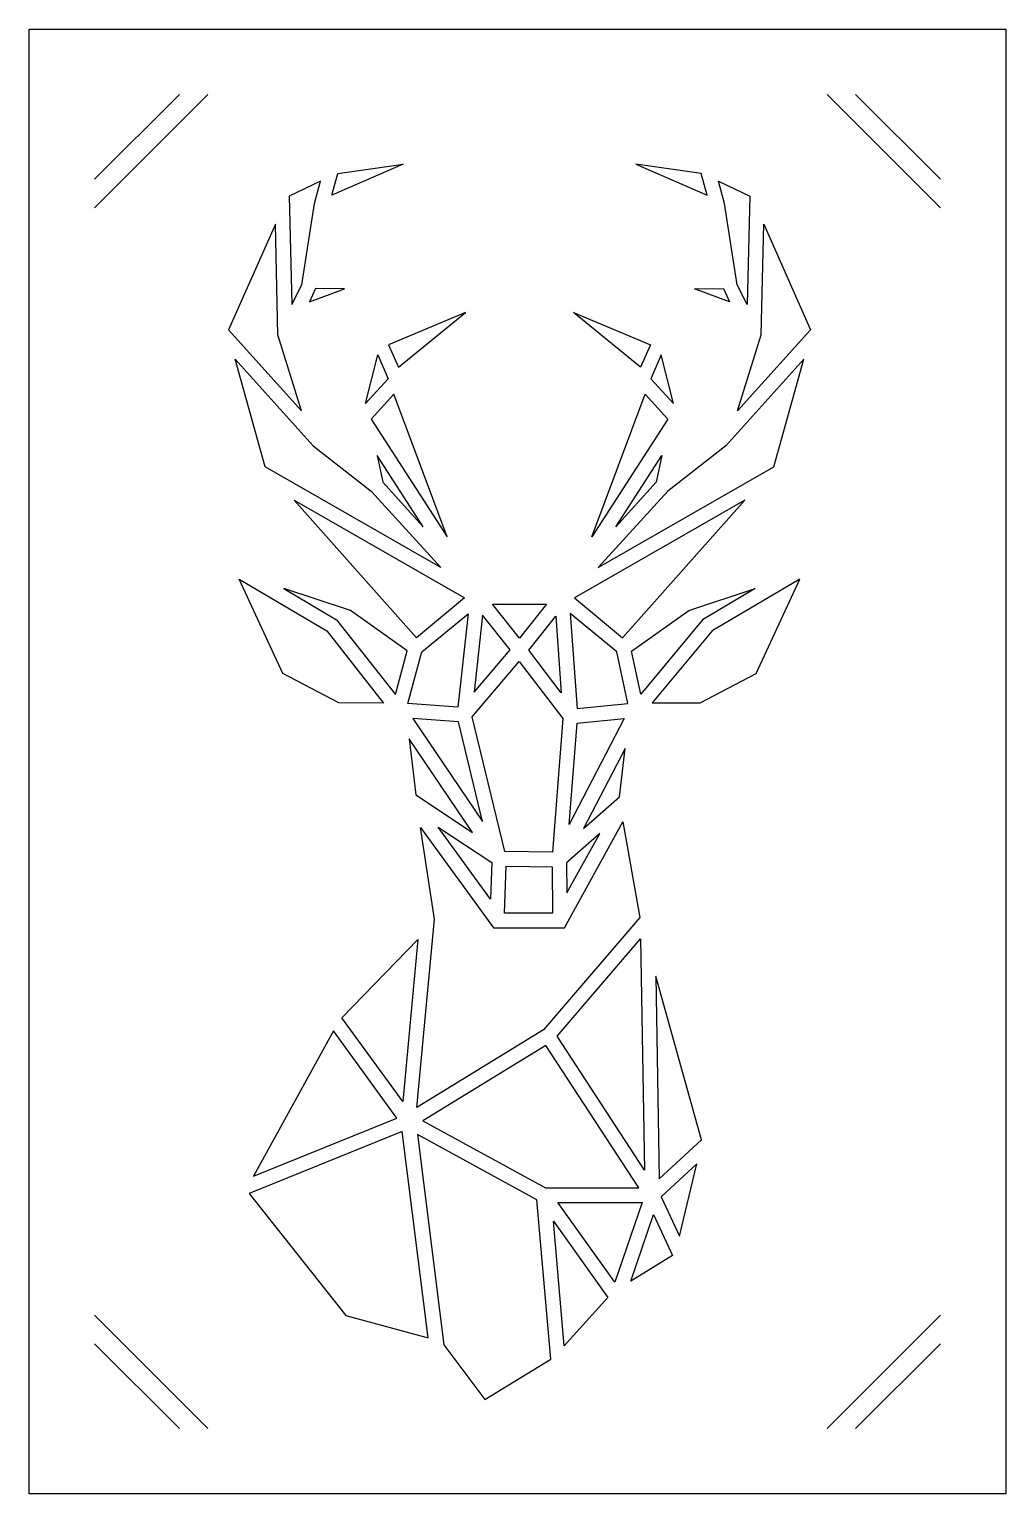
# Model space of a CAD drawing. Header units: millimetres. Extents: x 0 to 120, y 0 to 180.
import ezdxf

# ---------------------------------------------------------------- set-up
doc = ezdxf.new("R2010")
doc.units = ezdxf.units.MM

msp = doc.modelspace()

# ---------------------------------------------------------------- linework, layer by layer
for points in [[(0, 0), (0, 180), (120, 180), (120, 0), (0, 0)], [(8, 161.57), (18.44, 172)], [(8, 158.06), (21.95, 172)], [(112, 158.06), (98.05, 172)], [(112, 161.57), (101.56, 172)], [(8, 21.94), (21.95, 8)], [(112, 21.94), (98.05, 8)], [(8, 18.43), (18.44, 8)], [(112, 18.43), (101.56, 8)]]:
    msp.add_lwpolyline(points)
for points in [[(37.92, 162.29), (45.96, 163.41), (37.19, 159.62)], [(82.58, 162.29), (74.54, 163.41), (83.3, 159.62)], [(33.5, 148.6), (35.05, 158.58), (35.8, 161.32), (31.94, 159.5), (32.26, 146.16)], [(86.99, 148.6), (85.44, 158.58), (84.69, 161.32), (88.55, 159.5), (88.23, 146.16)], [(33.46, 133.09), (30.56, 142.46), (30.24, 156.04), (24.5, 143.04)], [(87.03, 133.09), (89.93, 142.46), (90.26, 156.04), (96, 143.04)], [(34.45, 146.52), (38.75, 148.1), (35.18, 148.14)], [(86.04, 146.52), (81.74, 148.1), (85.31, 148.14)], [(45.39, 138.48), (53.6, 145.17), (44.16, 141.21)], [(75.1, 138.48), (66.89, 145.17), (76.33, 141.21)], [(50.58, 113.83), (28.99, 126.22), (25.32, 139.46), (34.9, 128.81), (42.03, 123.24)], [(44.09, 137.03), (41.31, 134.02), (42.83, 139.98)], [(69.91, 113.83), (91.5, 126.22), (95.17, 139.46), (85.59, 128.81), (78.46, 123.24)], [(76.4, 137.03), (79.19, 134.02), (77.66, 139.98)], [(51.36, 117.61), (44.82, 135.17), (42.03, 132.06)], [(69.14, 117.61), (75.67, 135.17), (78.47, 132.06)], [(42.77, 127.61), (43.47, 124.32), (48.42, 118.86)], [(77.72, 127.61), (77.03, 124.32), (72.07, 118.86)], [(32.54, 122.12), (53.49, 110.1), (47.57, 105.21)], [(87.95, 122.12), (67, 110.1), (72.92, 105.21)], [(43.54, 97.19), (38.03, 97.22), (31.16, 100.81), (25.81, 112.43), (36.55, 106.06)], [(76.56, 97.21), (82.46, 97.22), (89.33, 100.81), (94.68, 112.43), (83.93, 106.05)], [(46.45, 103.6), (39.46, 108.57), (31.29, 111.26), (37.75, 107.43), (44.99, 98.24)], [(74.01, 103.58), (81.04, 108.57), (89.2, 111.26), (82.75, 107.43), (75.14, 98.29)], [(52.66, 96.68), (46.53, 97.11), (48.26, 103.46), (53.93, 108.14)], [(56.91, 109.33), (63.58, 109.33), (60.25, 105.14)], [(67.32, 96.52), (73.57, 97.11), (72.21, 103.48), (66.48, 108.21)], [(54.66, 98.53), (59.09, 103.73), (55.71, 107.98)], [(65.38, 98.46), (61.38, 103.7), (64.71, 107.88)], [(54.43, 95.5), (60.21, 102.29), (65.57, 95.27), (64.31, 78.86), (58.45, 78.92)], [(55.71, 82.64), (52.74, 94.89), (47.15, 95.28)], [(66.37, 82.26), (67.32, 94.73), (73.1, 95.27)], [(47.49, 85.91), (54.47, 81.28), (46.69, 92.77)], [(72.55, 85.67), (73.22, 91.61), (68.12, 81.77)], [(49.78, 70.61), (48.08, 81.9), (57.03, 69.56), (65.76, 69.56), (72.96, 82.58), (75.02, 70.84), (63.18, 57.01), (47.64, 47.48)], [(50.27, 81.92), (56.83, 77.57), (56.68, 73.09)], [(70.13, 81.15), (66.04, 77.55), (66.08, 73.84)], [(58.61, 77.14), (64.26, 77.07), (64.32, 71.35), (58.41, 71.35)], [(45.91, 48.22), (38.43, 58.48), (47.76, 68.13)], [(75.62, 39.78), (64.88, 56.25), (75.13, 68.22)], [(82.62, 43.5), (76.99, 63.63), (77.43, 38.7)], [(45.19, 46.18), (37.38, 56.9), (27.57, 39.04)], [(74.92, 37.58), (63.49, 55.11), (48.36, 45.83), (63.46, 37.58)], [(38.9, 21.89), (49.03, 19.17), (45.84, 44.52), (27.02, 36.89)], [(50.94, 18.31), (55.98, 11.59), (64.1, 16.55), (62.39, 36.14), (47.69, 44.16)], [(77.66, 36.48), (79.91, 31.65), (82.06, 40.56)], [(64.97, 35.8), (75.32, 35.8), (71.98, 26)], [(76.7, 34.3), (79.04, 29.3), (73.92, 26.13)], [(64.41, 33.51), (71.12, 24.13), (65.75, 18.19)]]:
    msp.add_lwpolyline(points, close=True)

doc.saveas('drawing.dxf')
